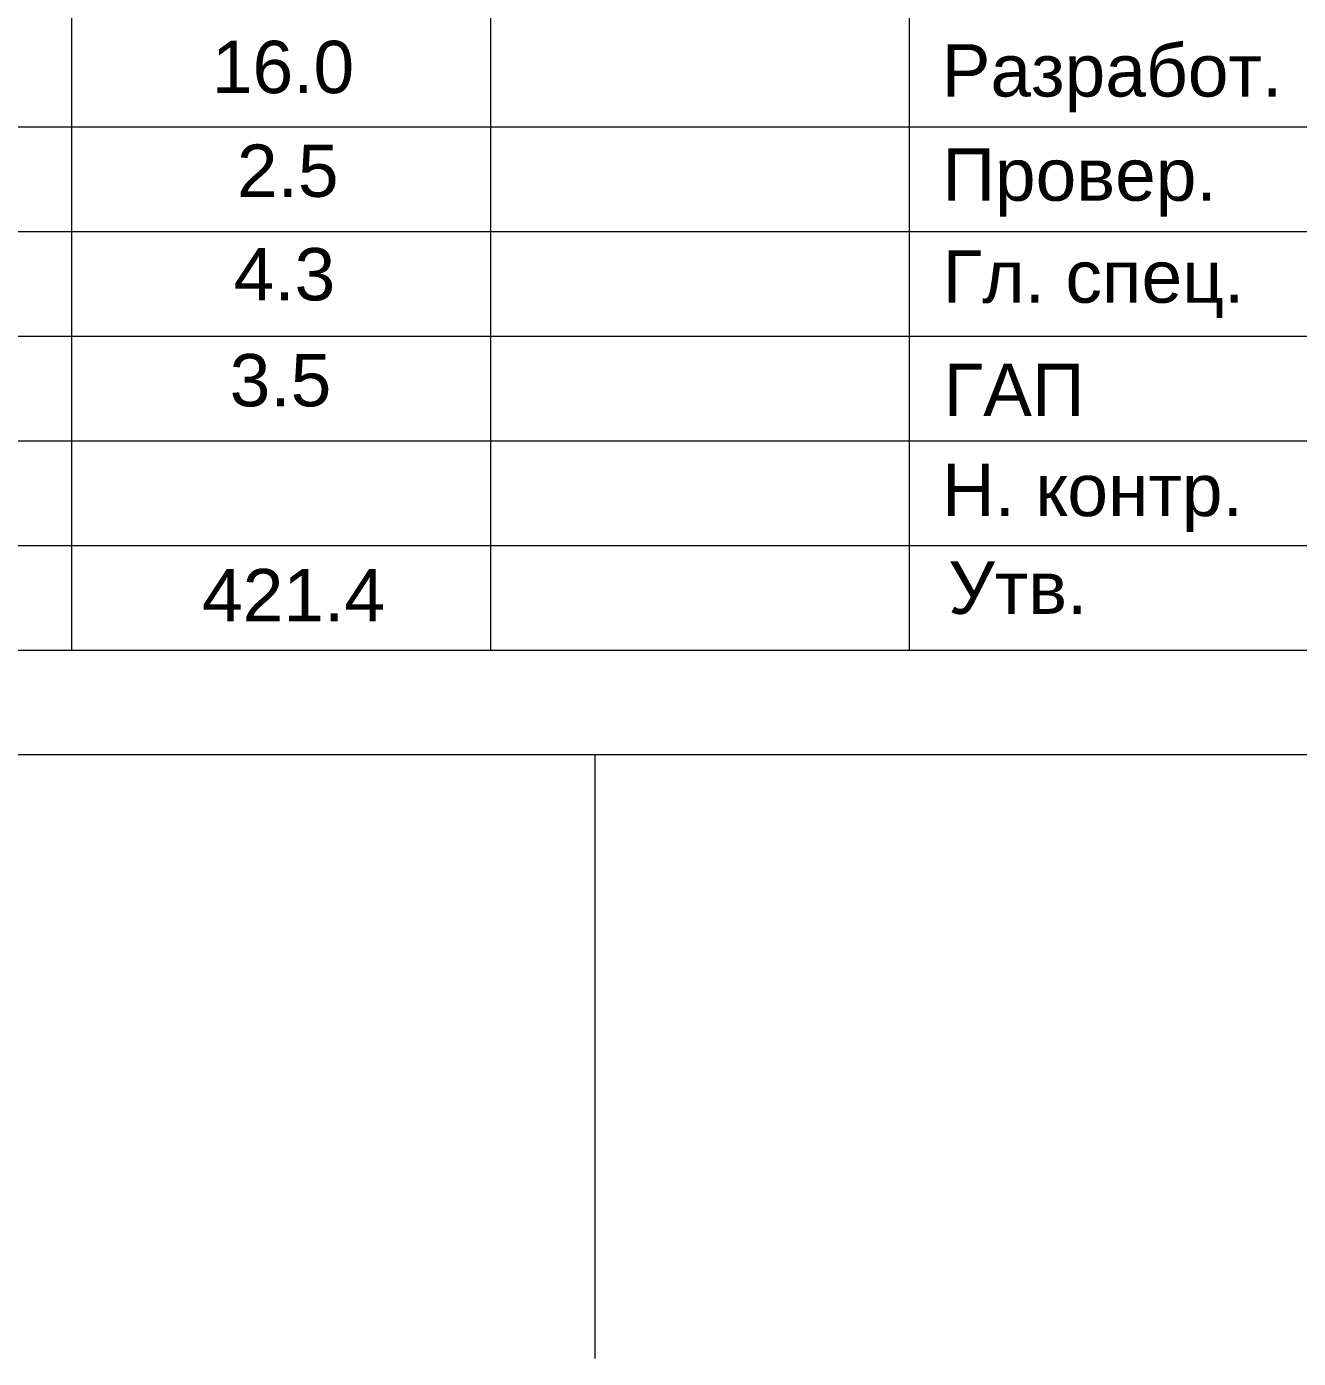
# Model space of a CAD drawing. Header units: metres. Extents: x 1647.3 to 1708.8, y -76.7 to -8.6.
# Drawn here: x 1685.63 to 1691.71, y -76.66 to -70.3 of the extents above; entities that cross this region are included whole.
import ezdxf
from ezdxf.enums import TextEntityAlignment as Align

# ---------------------------------------------------------------- set-up
doc = ezdxf.new("R2010")
doc.units = ezdxf.units.M
doc.header["$MEASUREMENT"] = 0
doc.layers.add('Level 50', color=7, linetype='Continuous', lineweight=0)
doc.layers.add('Level 63', color=7, linetype='Continuous', lineweight=0)
doc.styles.add('Style-Arial', font='arial.ttf')

# ---------------------------------------------------------------- blocks, each defined once
blk = doc.blocks.new('*U526')
at = {"color": 7, "linetype": 'Continuous', "lineweight": 0}
blk.add_line((10.2628, -17.3829), (10.2628, -14.5), dxfattribs=at)
at = {"layer": 'Level 50', "color": 7, "linetype": 'Continuous', "lineweight": 13}
blk.add_line((-29.1761, -14), (30.2628, -14), dxfattribs=at)
at = {"layer": 'Level 50', "color": 7, "linetype": 'Continuous', "lineweight": 0}
blk.add_line((30.7628, -14.5), (-30.7372, -14.5), dxfattribs=at)
at = {"layer": 'Level 63', "color": 7, "linetype": 'Continuous', "lineweight": 13}
blk.add_line((11.7628, -8.5), (11.7628, -14), dxfattribs=at)
at = {"layer": 'Level 63', "color": 7, "linetype": 'Continuous', "lineweight": 0}
for p, q in [((11.7628, -11.5), (18.2628, -11.5)), ((11.7628, -12), (18.2628, -12)), ((11.7628, -12.5), (18.2628, -12.5)), ((11.7628, -13), (18.2628, -13)), ((11.7628, -13.5), (18.2628, -13.5))]:
    blk.add_line(p, q, dxfattribs=at)
at = {"layer": 'Level 63', "color": 7, "linetype": 'Continuous', "lineweight": 0, "style": 'Style-Arial'}
for s, p in [('Разработ.', (12.7318, -11.231)), ('Провер.', (12.5771, -11.7287)), ('Гл. спец.', (12.6434, -12.2159)), ('ГАП', (12.264, -12.7574)), ('Н. контр.', (12.6383, -13.235)), ('Утв.', (12.2823, -13.7018))]:
    blk.add_text(s, height=0.25, dxfattribs=at).set_placement(p, align=Align.MIDDLE_CENTER)

msp = doc.modelspace()

# ---------------------------------------------------------------- linework, layer by layer
at = {"color": 7, "linetype": 'Continuous', "lineweight": 13}
for p, q in [((1685.84800072, -65.58667242), (1685.84800072, -73.28031993)), ((1687.84800072, -65.58667242), (1687.84800072, -73.28031993)), ((1689.84800072, -65.58667242), (1689.84800072, -72.78031993)), ((1689.84800072, -65.58667242), (1689.84800072, -73.28031993)), ((1677.16407284, -72.78031993), (1689.84800072, -72.78031993)), ((1677.16407284, -73.28031993), (1689.84800072, -73.28031993))]:
    msp.add_line(p, q, dxfattribs=at)
at = {"color": 7, "linetype": 'Continuous', "lineweight": 0}
for p, q in [((1677.16407284, -70.78031993), (1689.84800072, -70.78031993)), ((1677.16407284, -71.28031993), (1689.84800072, -71.28031993)), ((1677.16407284, -71.78031993), (1689.84800072, -71.78031993)), ((1677.16407284, -72.28031993), (1689.84800072, -72.28031993)), ((1677.16407284, -72.78031993), (1689.84800072, -72.78031993)), ((1677.16407284, -72.78031993), (1689.84800072, -72.78031993))]:
    msp.add_line(p, q, dxfattribs=at)

# ---------------------------------------------------------------- block references
at = {"layer": 'Level 50', "color": 7, "linetype": 'Continuous', "lineweight": 13}
msp.add_blockref('*U526', (1678.08518472, -59.28030757), dxfattribs=at)

# ---------------------------------------------------------------- texts
at = {"color": 7, "linetype": 'Continuous', "lineweight": 13, "char_height": 0.25, "attachment_point": 1, "line_spacing_factor": 0.6, "style": 'Style-Arial'}
for s, insert in [('16.0', (1686.5177951, -70.37013669)), ('2.5', (1686.63761707, -70.86560121)), ('4.3', (1686.62165604, -71.35999614)), ('3.5', (1686.60286529, -71.86601246)), ('421.4', (1686.47101112, -72.89300781))]:
    msp.add_mtext(s, dxfattribs=dict(at, insert=insert))

doc.saveas('drawing.dxf')
